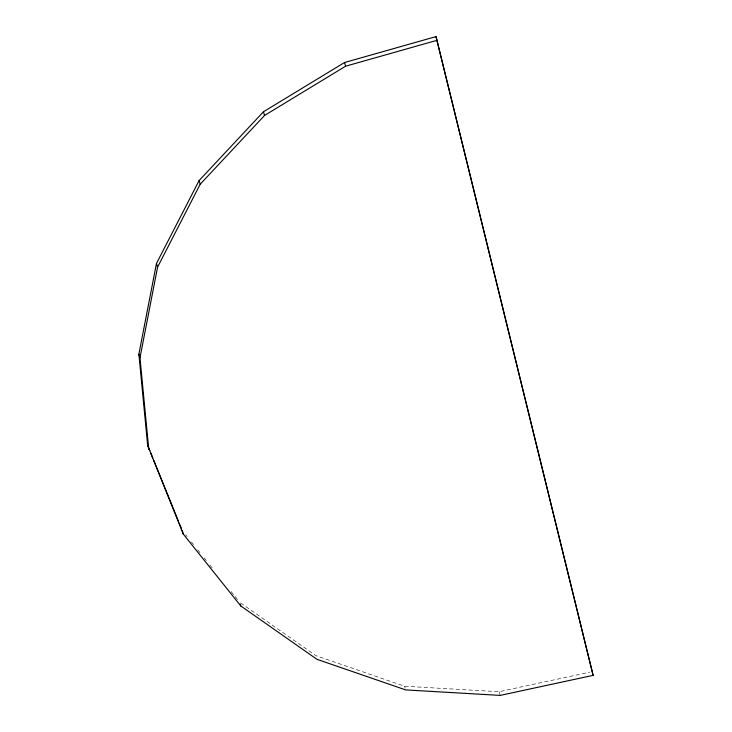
<?xml version="1.0" encoding="UTF-8"?>
<svg xmlns="http://www.w3.org/2000/svg" width="732" height="732" viewBox="0 0 732 732"><rect width="100%" height="100%" fill="white"/><g stroke="black" fill="none" stroke-linecap="round" stroke-linejoin="round"><path stroke-width="0.55" stroke-dasharray="3.66 2.75" d="M240.645 602.939L315.821 655.625L404.576 686.223L499.096 691.722L589.818 672.159M185.727 534.808L187.145 536.583M191.409 541.909L193.541 544.581M197.805 549.906L199.937 552.568M204.201 557.894L206.333 560.556M209.883 565.003L212.719 568.554M231.193 591.639L238.293 600.514M499.096 691.722L500.185 695.4M404.576 686.223L405.125 688.071"/><path stroke-width="1.1" d="M138.879 354.114L156.474 263.465L199.113 180.539L263.456 111.776L344.525 62.522L436.016 36.6L593.121 675.362L500.185 695.4L405.665 689.91L316.91 659.303L240.81 605.968L183.265 534.049L147.672 445.44L138.879 354.114L139.968 357.792L148.761 449.128M139.968 357.792L157.572 267.143L200.202 184.217L264.545 115.455L345.614 66.2L437.114 40.278M147.672 445.44L149.804 450.683M150.655 452.788L152.787 458.022M153.638 460.126L178.343 520.937M179.194 523.032L181.326 528.275M593.121 675.362L436.016 36.6M344.525 62.522L345.614 66.2M263.456 111.776L264.545 115.455M199.113 180.539L200.202 184.217M156.474 263.465L157.572 267.143M240.261 604.129L240.81 605.968M182.177 530.371L183.265 534.049"/></g></svg>
